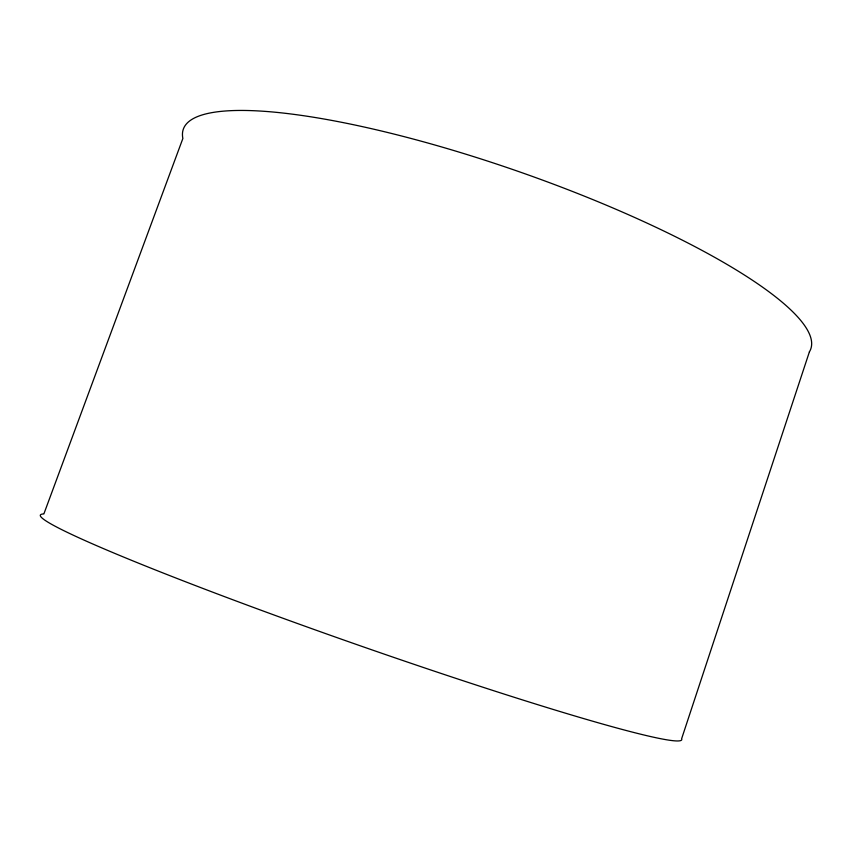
<?xml version="1.0" encoding="UTF-8"?>
<svg xmlns="http://www.w3.org/2000/svg" width="852" height="852" viewBox="0 0 852 852"><rect width="100%" height="100%" fill="white"/><g stroke="black" fill="none" stroke-linecap="round" stroke-linejoin="round"><path stroke-width="1.28" d="M809.4 351.855L681.621 738.759A339.778 17.594 19.3 0 1 342.312 639.501A339.778 17.594 19.3 0 1 43.867 513.926L182.871 138.482A332.408 70.854 19.3 0 1 507.803 167.812A332.408 70.854 19.3 0 1 809.4 351.855"/></g></svg>
